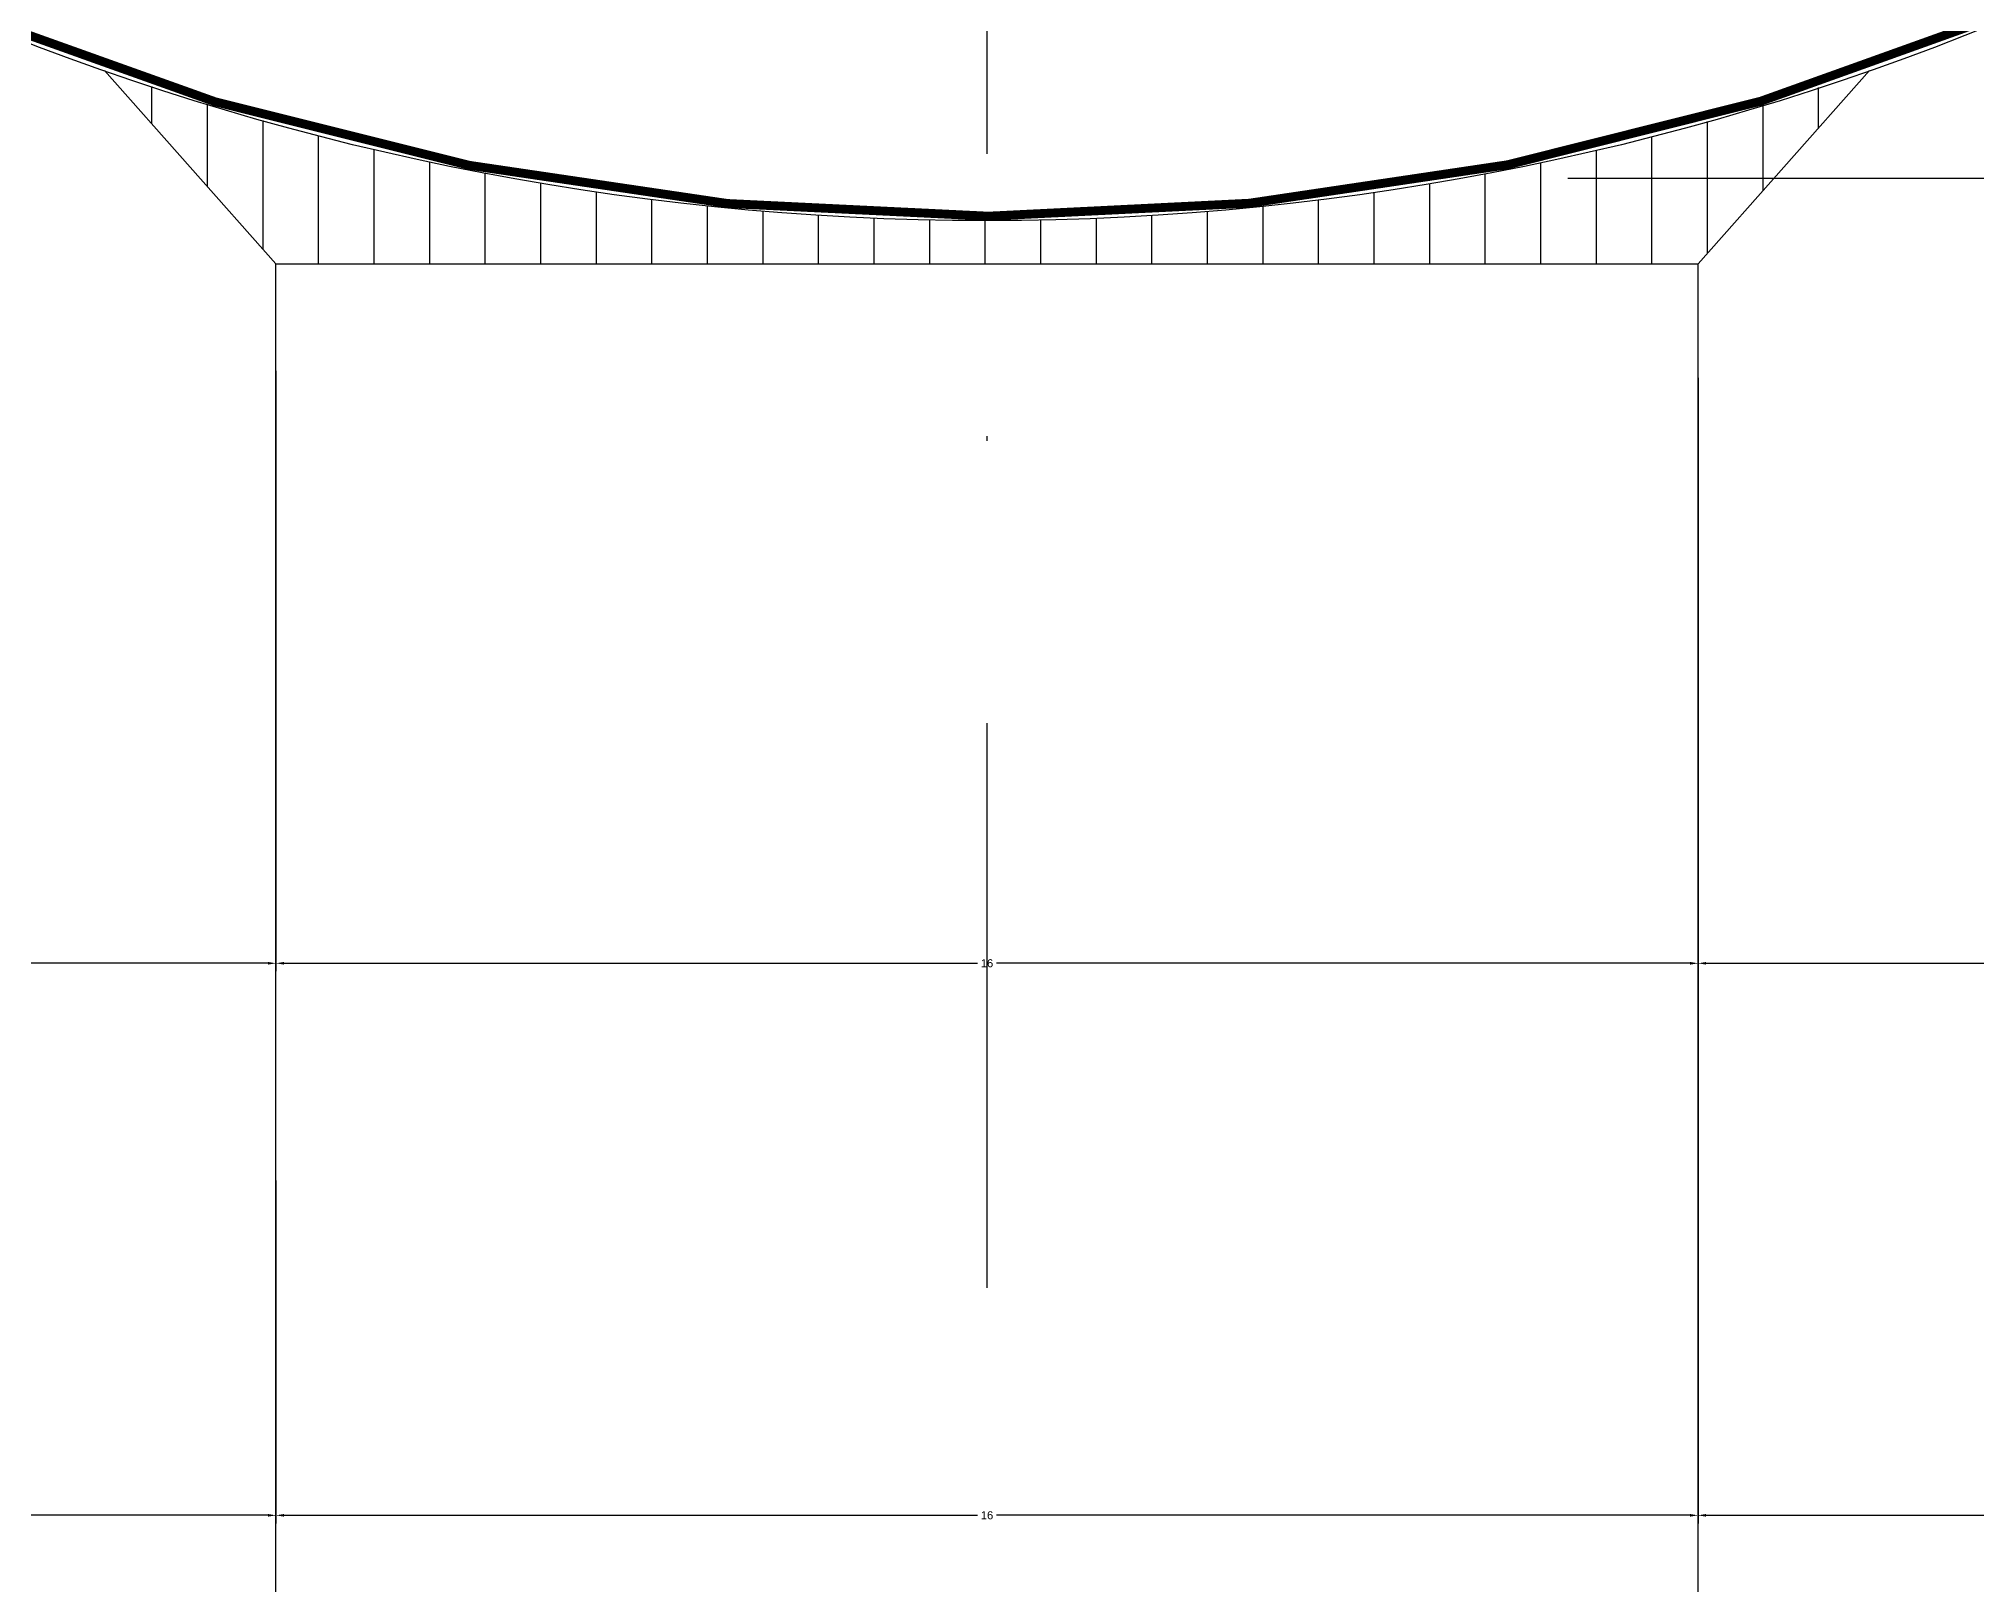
# Model space of a CAD drawing. Extents: x 386248 to 427517, y 4539405 to 4542296.
# Drawn here: x 415695.54 to 415739.13, y 4540664.29 to 4540699.04 of the extents above; entities that cross this region are included whole.
import ezdxf

# ---------------------------------------------------------------- set-up
doc = ezdxf.new("R2010")
doc.units = 0
doc.linetypes.add('DASHDOT', pattern=[25.399999999999995, 12.7, -6.349999999999998, 0, -6.349999999999998])
doc.styles.get("Standard").update_dxf_attribs({"font": 'arial.ttf'})
doc.dimstyles.get("Standard").update_dxf_attribs({"dimtxt": 0.18, "dimasz": 0.18, "dimexe": 0.18, "dimexo": 0.0625, "dimgap": 0.09, "dimtad": 0, "dimtih": 1, "dimtoh": 1, "dimdec": 4, "dimzin": 0, "dimdsep": 46, "dimtxsty": 'Standard', "dimcen": 0.09, "dimadec": 0, "dimazin": 0, "dimtfac": 1, "dimtdec": 4, "dimtofl": 0, "dimtmove": 0, "dimatfit": 3, "dimfxl": 1, "dimtolj": 1, "dimtzin": 0, "dimarcsym": 0})

# ---------------------------------------------------------------- blocks, each defined once
blk = doc.blocks.new('*D3933')
at = {"color": 0, "lineweight": -2}
for p, q in [((415732.8767807527, 4540691.418889054), (415732.8767807527, 4540678.069998172)), ((415700.8767807529, 4540691.005315274), (415700.8767807529, 4540678.069998172)), ((415701.0567807529, 4540678.249998172), (415716.6663919397, 4540678.249998172)), ((415732.6967807527, 4540678.249998172), (415717.0871695659, 4540678.249998172))]:
    blk.add_line(p, q, dxfattribs=at)
at = {"color": 0}
for points in [[(415701.0567807529, 4540678.279998172), (415701.0567807529, 4540678.219998172), (415700.8767807529, 4540678.249998172)], [(415732.6967807527, 4540678.219998172), (415732.6967807527, 4540678.279998172), (415732.8767807527, 4540678.249998172)]]:
    blk.add_solid(points, dxfattribs=at)
at = {"layer": 'Defpoints', "color": 0}
for p in [(415732.8767807527, 4540691.481389054), (415700.8767807529, 4540691.067815274), (415700.8767807529, 4540678.249998172)]:
    blk.add_point(p, dxfattribs=at)
at = {"color": 0, "insert": (415716.8767807528, 4540678.249998172), "char_height": 0.18, "attachment_point": 5}
blk.add_mtext('\\A1;16', dxfattribs=at)
blk = doc.blocks.new('*D3934')
at = {"color": 0, "lineweight": -2}
for p, q in [((415732.8767807529, 4540673.213574039), (415732.8767807529, 4540665.655408279)), ((415700.8767807531, 4540672.800000257), (415700.8767807531, 4540665.655408279)), ((415701.0567807531, 4540665.835408279), (415716.6663919399, 4540665.835408279)), ((415732.6967807529, 4540665.835408279), (415717.0871695661, 4540665.835408279))]:
    blk.add_line(p, q, dxfattribs=at)
at = {"color": 0}
for points in [[(415701.0567807531, 4540665.865408279), (415701.0567807531, 4540665.805408278), (415700.8767807531, 4540665.835408279)], [(415732.6967807529, 4540665.805408278), (415732.6967807529, 4540665.865408279), (415732.8767807529, 4540665.835408279)]]:
    blk.add_solid(points, dxfattribs=at)
at = {"layer": 'Defpoints', "color": 0}
for p in [(415732.8767807529, 4540673.276074039), (415700.8767807531, 4540672.862500257), (415700.8767807531, 4540665.835408279)]:
    blk.add_point(p, dxfattribs=at)
at = {"color": 0, "insert": (415716.876780753, 4540665.835408279), "char_height": 0.18, "attachment_point": 5}
blk.add_mtext('\\A1;16', dxfattribs=at)
blk = doc.blocks.new('*D3935')
at = {"color": 0, "lineweight": -2}
for p, q in [((415732.8767807527, 4540691.005315274), (415732.8767807527, 4540678.069998172)), ((415776.8767807528, 4540686.727608204), (415776.8767807528, 4540678.069998172)), ((415733.0567807527, 4540678.249998172), (415754.6572445999, 4540678.249998172)), ((415776.6967807528, 4540678.249998172), (415755.0963169056, 4540678.249998172))]:
    blk.add_line(p, q, dxfattribs=at)
at = {"color": 0}
for points in [[(415733.0567807527, 4540678.279998172), (415733.0567807527, 4540678.219998172), (415732.8767807527, 4540678.249998172)], [(415776.6967807528, 4540678.219998172), (415776.6967807528, 4540678.279998172), (415776.8767807528, 4540678.249998172)]]:
    blk.add_solid(points, dxfattribs=at)
at = {"layer": 'Defpoints', "color": 0}
for p in [(415732.8767807527, 4540691.067815274), (415776.8767807528, 4540686.790108204), (415732.8767807527, 4540678.249998172)]:
    blk.add_point(p, dxfattribs=at)
at = {"color": 0, "insert": (415754.8767807528, 4540678.249998172), "char_height": 0.18, "attachment_point": 5}
blk.add_mtext('\\A1;22', dxfattribs=at)
blk = doc.blocks.new('*D3936')
at = {"color": 0, "lineweight": -2}
for p, q in [((415732.8767807528, 4540684.97148238), (415732.8767807527, 4540665.655408279)), ((415876.876780753, 4540670.654524231), (415876.876780753, 4540665.655408279)), ((415733.0567807527, 4540665.835408279), (415804.6595160872, 4540665.835408279)), ((415876.696780753, 4540665.835408279), (415805.0940454187, 4540665.835408279))]:
    blk.add_line(p, q, dxfattribs=at)
at = {"color": 0}
for points in [[(415733.0567807527, 4540665.865408279), (415733.0567807527, 4540665.805408278), (415732.8767807527, 4540665.835408279)], [(415876.696780753, 4540665.805408278), (415876.696780753, 4540665.865408279), (415876.876780753, 4540665.835408279)]]:
    blk.add_solid(points, dxfattribs=at)
at = {"layer": 'Defpoints', "color": 0}
for p in [(415732.8767807528, 4540685.03398238), (415876.876780753, 4540670.717024231), (415732.8767807527, 4540665.835408279)]:
    blk.add_point(p, dxfattribs=at)
at = {"color": 0, "insert": (415804.8767807529, 4540665.835408279), "char_height": 0.18, "attachment_point": 5}
blk.add_mtext('\\A1;72', dxfattribs=at)
blk = doc.blocks.new('*D3940')
at = {"color": 0, "lineweight": -2}
for p, q in [((415700.8767807529, 4540691.57397922), (415700.8767807529, 4540678.069998172)), ((415656.8767807528, 4540684.667751294), (415656.8767807528, 4540678.069998172)), ((415657.0567807528, 4540678.249998172), (415678.6572446, 4540678.249998172)), ((415700.6967807529, 4540678.249998172), (415679.0963169057, 4540678.249998172))]:
    blk.add_line(p, q, dxfattribs=at)
at = {"color": 0}
for points in [[(415657.0567807528, 4540678.279998172), (415657.0567807528, 4540678.219998172), (415656.8767807528, 4540678.249998172)], [(415700.6967807529, 4540678.219998172), (415700.6967807529, 4540678.279998172), (415700.8767807529, 4540678.249998172)]]:
    blk.add_solid(points, dxfattribs=at)
at = {"layer": 'Defpoints', "color": 0}
for p in [(415700.8767807529, 4540691.63647922), (415656.8767807528, 4540684.730251294), (415656.8767807528, 4540678.249998172)]:
    blk.add_point(p, dxfattribs=at)
at = {"color": 0, "insert": (415678.8767807528, 4540678.249998172), "char_height": 0.18, "attachment_point": 5}
blk.add_mtext('\\A1;22', dxfattribs=at)
blk = doc.blocks.new('*D3941')
at = {"color": 0, "lineweight": -2}
for p, q in [((415656.8767807529, 4540673.371558743), (415656.8767807529, 4540665.655408278)), ((415700.8767807531, 4540673.368664204), (415700.8767807531, 4540665.655408278)), ((415657.0567807529, 4540665.835408278), (415678.6572446002, 4540665.835408278)), ((415700.6967807531, 4540665.835408278), (415679.0963169059, 4540665.835408278))]:
    blk.add_line(p, q, dxfattribs=at)
at = {"color": 0}
for points in [[(415657.0567807529, 4540665.865408278), (415657.0567807529, 4540665.805408278), (415656.8767807529, 4540665.835408278)], [(415700.6967807531, 4540665.805408278), (415700.6967807531, 4540665.865408278), (415700.8767807531, 4540665.835408278)]]:
    blk.add_solid(points, dxfattribs=at)
at = {"layer": 'Defpoints', "color": 0}
for p in [(415656.8767807529, 4540673.434058743), (415700.8767807531, 4540673.431164204), (415656.8767807529, 4540665.835408278)]:
    blk.add_point(p, dxfattribs=at)
at = {"color": 0, "insert": (415678.876780753, 4540665.835408278), "char_height": 0.18, "attachment_point": 5}
blk.add_mtext('\\A1;22', dxfattribs=at)

msp = doc.modelspace()

# ---------------------------------------------------------------- linework, layer by layer
at = {"linetype": 'DASHDOT'}
msp.add_line((415716.8767807448, 4540670.951011251), (415716.8767807433, 4540838.951011251), dxfattribs=at)
for p, q in [((415697.0237299177, 4540698.330728909), (415700.8767807528, 4540693.979512777)), ((415736.7298315879, 4540698.330728909), (415732.8767807527, 4540693.979512777)), ((415729.9433680805, 4540695.904400066), (415757.9617468709, 4540695.904400066)), ((415700.8767807528, 4540693.979512777), (415732.8767807527, 4540693.979512777)), ((415700.8767807538, 4540594.951011254), (415700.8767807528, 4540693.979512777)), ((415732.8767807536, 4540594.950261889), (415732.8767807527, 4540693.979512777))]:
    msp.add_line(p, q)
at = {"color": 0}
for p, q in [((415698.0869887064, 4540697.130000189), (415698.0869887063, 4540697.969051695)), ((415735.5869887066, 4540697.040126579), (415735.5869887065, 4540697.942870445)), ((415699.3369887066, 4540695.718386278), (415699.3369887067, 4540697.571958497)), ((415734.3369887065, 4540695.628512667), (415734.3369887067, 4540697.547691329)), ((415700.5869887065, 4540694.306772364), (415700.5869887065, 4540697.204646214)), ((415733.0869887066, 4540694.216898754), (415733.0869887066, 4540697.18225535)), ((415701.8369887065, 4540693.979512777), (415701.8369887065, 4540696.866549859)), ((415731.8369887066, 4540693.979512777), (415731.8369887067, 4540696.846001329)), ((415703.0869887066, 4540693.979512777), (415703.0869887065, 4540696.557161957)), ((415704.3369887065, 4540693.979512777), (415704.3369887065, 4540696.276028374)), ((415729.3369887066, 4540693.979512777), (415729.3369887065, 4540696.25907639)), ((415730.5869887065, 4540693.979512777), (415730.5869887063, 4540696.538425297)), ((415705.5869887065, 4540693.979512777), (415705.5869887065, 4540696.022744727)), ((415706.8369887066, 4540693.979512777), (415706.8369887066, 4540695.796953268)), ((415726.8369887065, 4540693.979512777), (415726.8369887065, 4540695.783501097)), ((415728.0869887066, 4540693.979512777), (415728.0869887067, 4540696.00755328)), ((415708.0869887065, 4540693.979512777), (415708.0869887065, 4540695.598340244)), ((415709.3369887065, 4540693.979512777), (415709.3369887065, 4540695.426633592)), ((415710.5869887066, 4540693.979512777), (415710.5869887066, 4540695.28160103)), ((415723.0869887065, 4540693.979512777), (415723.0869887065, 4540695.273265674)), ((415724.3369887066, 4540693.979512777), (415724.3369887066, 4540695.416606936)), ((415725.5869887066, 4540693.979512777), (415725.5869887066, 4540695.586608809)), ((415711.8369887065, 4540693.979512777), (415711.8369887065, 4540695.163048449)), ((415713.0869887066, 4540693.979512777), (415713.0869887067, 4540695.070818564)), ((415714.3369887066, 4540693.979512777), (415714.3369887067, 4540695.004789884)), ((415715.5869887065, 4540693.979512777), (415715.5869887065, 4540694.964875883)), ((415716.8369887066, 4540693.979512777), (415716.8369887065, 4540694.951024446)), ((415718.0869887066, 4540693.979512777), (415718.0869887065, 4540694.96321752)), ((415719.3369887065, 4540693.979512777), (415719.3369887065, 4540695.001470995)), ((415720.5869887066, 4540693.979512777), (415720.5869887065, 4540695.065834814)), ((415721.8369887066, 4540693.979512777), (415721.8369887066, 4540695.15639329))]:
    msp.add_line(p, q, dxfattribs=at)
at = {"const_width": 0.2}
msp.add_lwpolyline([(415716.8187018199, 4540814.850983095, 4125.419487084489), (415716.8767807516, 4540814.85101125, 757.1641360628518)], format="xyb", dxfattribs=at)
msp.add_circle((415716.8767807523, 4540754.951011253), 59.99999999999545)

# ---------------------------------------------------------------- dimensions: what is measured, and where the dimension line sits
for base, p1, p2, text, picture, middle in [((415656.8767807528, 4540678.249998172), (415700.8767807529, 4540691.63647922), (415656.8767807528, 4540684.730251294), '22', '*D3940', (415678.8767807528, 4540678.249998172)), ((415700.8767807529, 4540678.249998172), (415732.8767807527, 4540691.481389054), (415700.8767807529, 4540691.067815274), '16', '*D3933', (415716.8767807528, 4540678.249998172)), ((415732.8767807527, 4540678.249998172), (415776.8767807528, 4540686.790108204), (415732.8767807527, 4540691.067815274), '22', '*D3935', (415754.8767807528, 4540678.249998172)), ((415732.8767807527, 4540665.835408279), (415876.876780753, 4540670.717024231), (415732.8767807528, 4540685.03398238), '72', '*D3936', (415804.8767807529, 4540665.835408279)), ((415656.8767807529, 4540665.835408278), (415700.8767807531, 4540673.431164204), (415656.8767807529, 4540673.434058743), '22', '*D3941', (415678.876780753, 4540665.835408278)), ((415700.8767807531, 4540665.835408279), (415732.8767807529, 4540673.276074039), (415700.8767807531, 4540672.862500257), '16', '*D3934', (415716.876780753, 4540665.835408279))]:
    dim = msp.add_linear_dim(base=base, p1=p1, p2=p2, angle=179.9999999999066, text=text, dimstyle='Standard', override={"dimdec": 0})
    dim.commit()
    dim.dimension.update_dxf_attribs({"geometry": picture, "text_midpoint": middle})

doc.saveas('drawing.dxf')
